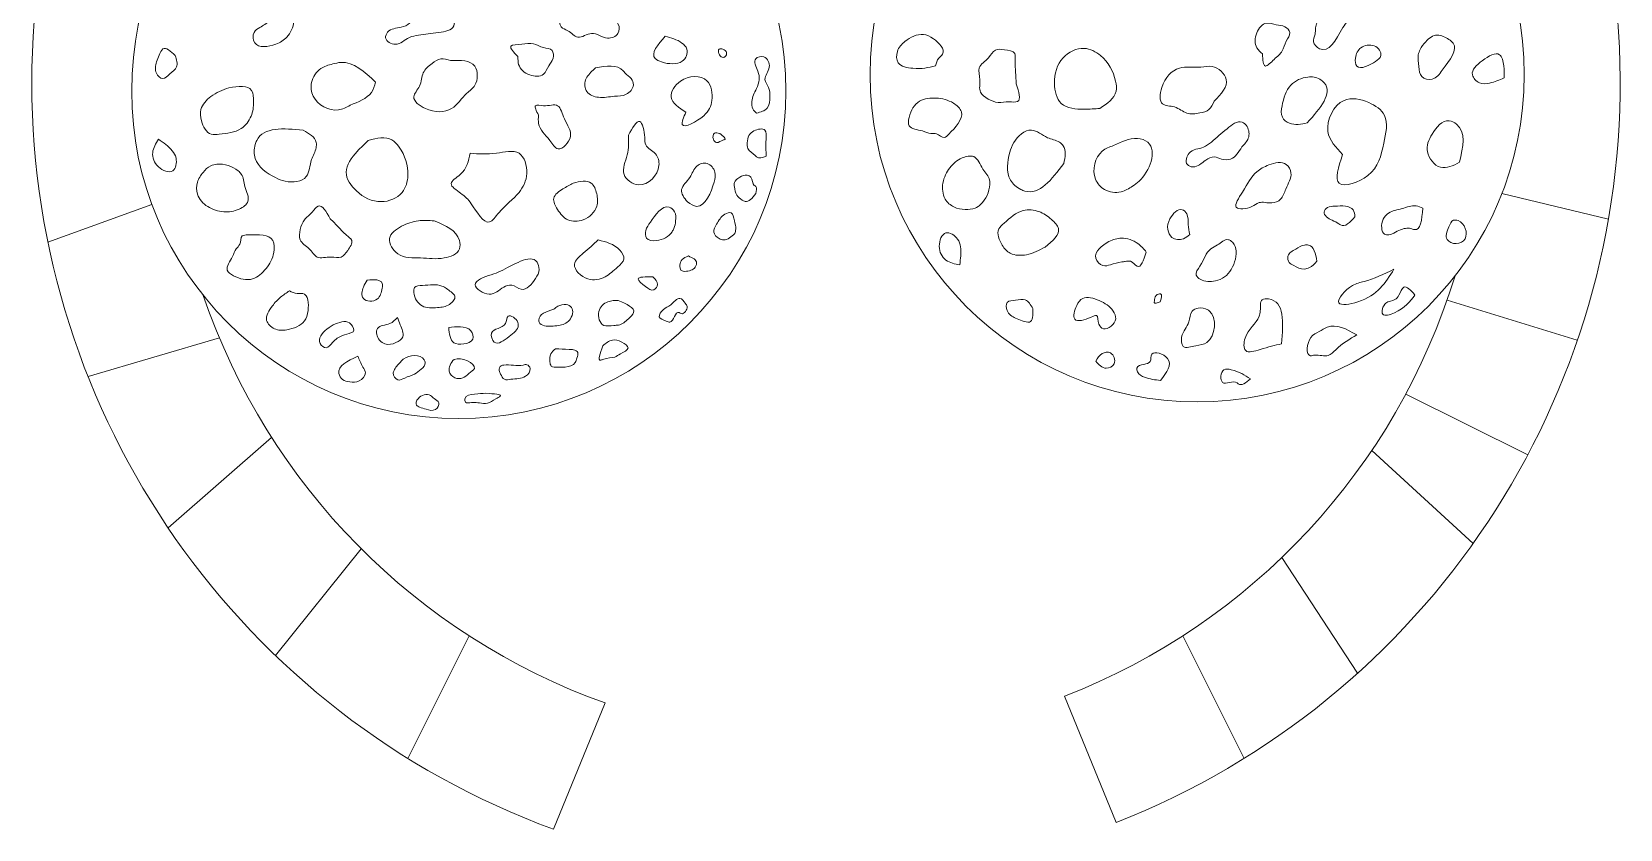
# Model space of a CAD drawing. Header units: metres. Extents: x -438 to -108, y 54494 to 54569.
# Drawn here: x -191.479 to -187.98, y 54551.933 to 54553.688 of the extents above; entities that cross this region are included whole.
import ezdxf

# ---------------------------------------------------------------- set-up
doc = ezdxf.new("R2010")
doc.units = ezdxf.units.M
doc.header["$MEASUREMENT"] = 0
doc.layers.add('text2', color=240, linetype='Continuous', lineweight=9)

msp = doc.modelspace()

# ---------------------------------------------------------------- linework, layer by layer
at = {"layer": 'text2'}
for points in [[(-191.44332, 54553.22499), (-191.21416, 54553.30757)], [(-188.24064, 54553.33151), (-188.00583, 54553.27566)], [(-188.36119, 54553.09726), (-188.07436, 54553.00877)], [(-191.35489, 54552.92905), (-191.06567, 54553.01435)], [(-188.45249, 54552.88993), (-188.18374, 54552.75633)], [(-190.95053, 54552.79502), (-191.17869, 54552.59602)], [(-188.52731, 54552.76594), (-188.30411, 54552.56137)], [(-190.75341, 54552.55008), (-190.94211, 54552.31499)], [(-188.7251, 54552.53073), (-188.55861, 54552.27593)], [(-190.51528, 54552.358), (-190.65044, 54552.08854)], [(-188.94347, 54552.358), (-188.80831, 54552.08854)], [(-189.20368, 54552.22514), (-189.08997, 54551.94748)], [(-190.21574, 54552.21048), (-190.32954, 54551.93261)]]:
    msp.add_lwpolyline(points, dxfattribs=at)
for centre in [(-188.91182, 54553.59372), (-190.53822, 54553.55727)]:
    msp.add_circle(centre, 0.72058, dxfattribs=at)
for radius, start, end in [(1.74951, 291.43712, 71.37549), (1.74951, 110.14854, 249.93731), (1.44951, 291.26418, 342.92733), (1.44951, 198.86471, 250.395)]:
    msp.add_arc((-189.72938, 54553.57596), radius, start, end, dxfattribs=at)
for points in [[(-188.59086, 54553.6973), (-188.57097, 54553.72798), (-188.56653, 54553.75478), (-188.58228, 54553.76808), (-188.60525, 54553.7581), (-188.62138, 54553.725), (-188.64767, 54553.70808), (-188.65216, 54553.68233), (-188.65552, 54553.66548), (-188.64229, 54553.65049), (-188.59086, 54553.6973)], [(-190.90299, 54553.73708), (-190.90152, 54553.71059), (-190.91698, 54553.676), (-190.94128, 54553.66055), (-190.98768, 54553.66349), (-190.98915, 54553.68631), (-190.97663, 54553.69734), (-190.95527, 54553.71133), (-190.94938, 54553.71648), (-190.94128, 54553.72457), (-190.93981, 54553.74297), (-190.90299, 54553.73708)], [(-190.58974, 54553.73696), (-190.56618, 54553.73476), (-190.54924, 54553.71562), (-190.54924, 54553.70091), (-190.58238, 54553.68619), (-190.6273, 54553.6803), (-190.64718, 54553.67515), (-190.67811, 54553.66043), (-190.69947, 54553.67441), (-190.69505, 54553.68692), (-190.66485, 54553.69796), (-190.64718, 54553.70679), (-190.63982, 54553.72225), (-190.62656, 54553.73696), (-190.58974, 54553.73696)], [(-190.24582, 54553.72532), (-190.20974, 54553.71943), (-190.18691, 54553.70471), (-190.18764, 54553.68411), (-190.21047, 54553.6738), (-190.24582, 54553.68411), (-190.27601, 54553.67601), (-190.2981, 54553.68999), (-190.31283, 54553.69882), (-190.31504, 54553.71869), (-190.24582, 54553.72532)], [(-188.76797, 54553.63923), (-188.78005, 54553.65219), (-188.78061, 54553.68551), (-188.75923, 54553.70688), (-188.73769, 54553.70324), (-188.71872, 54553.69896), (-188.70768, 54553.68595), (-188.71564, 54553.66732), (-188.72449, 54553.64552), (-188.74236, 54553.62693), (-188.76147, 54553.61244), (-188.76797, 54553.63923)], [(-190.40785, 54553.6332), (-190.40637, 54553.61554), (-190.38207, 54553.59273), (-190.35188, 54553.5942), (-190.3401, 54553.6126), (-190.33052, 54553.62952), (-190.33273, 54553.64645), (-190.35188, 54553.65307), (-190.37397, 54553.66117), (-190.39975, 54553.66043), (-190.42331, 54553.65602), (-190.40785, 54553.6332)], [(-190.08368, 54553.67799), (-190.04672, 54553.66305), (-190.03571, 54553.6497), (-190.04593, 54553.62298), (-190.06716, 54553.61747), (-190.09154, 54553.6214), (-190.1057, 54553.62926), (-190.08368, 54553.67799)], [(-189.48821, 54553.61304), (-189.5114, 54553.60787), (-189.53803, 54553.60738), (-189.57013, 54553.61955), (-189.57213, 54553.64449), (-189.55541, 54553.66632), (-189.51496, 54553.68203), (-189.4927, 54553.67261), (-189.47249, 54553.63885), (-189.48093, 54553.62956), (-189.48821, 54553.61304)], [(-188.37185, 54553.60341), (-188.39419, 54553.58357), (-188.41719, 54553.58927), (-188.42335, 54553.61113), (-188.42461, 54553.6372), (-188.42062, 54553.64876), (-188.40837, 54553.66584), (-188.38295, 54553.68071), (-188.36972, 54553.67738), (-188.34801, 54553.6631), (-188.37185, 54553.60341)], [(-191.16293, 54553.6354), (-191.15998, 54553.61038), (-191.17471, 54553.59493), (-191.19091, 54553.58463), (-191.20417, 54553.5964), (-191.20417, 54553.62142), (-191.19828, 54553.63614), (-191.19018, 54553.65012), (-191.16293, 54553.6354)], [(-190.72164, 54553.5771), (-190.73074, 54553.55437), (-190.77739, 54553.52594), (-190.80355, 54553.51571), (-190.8593, 54553.54641), (-190.86271, 54553.57597), (-190.84224, 54553.60666), (-190.81607, 54553.6169), (-190.79787, 54553.62031), (-190.72164, 54553.5771)], [(-190.55626, 54553.62433), (-190.50298, 54553.61186), (-190.50298, 54553.56994), (-190.52055, 54553.55238), (-190.55398, 54553.51894), (-190.61182, 54553.51894), (-190.63733, 54553.54445), (-190.62463, 54553.56834), (-190.61637, 54553.59769), (-190.5971, 54553.61832), (-190.57783, 54553.62841), (-190.55626, 54553.62433)], [(-189.95628, 54553.6497), (-189.96493, 54553.6497), (-189.95785, 54553.63162), (-189.95156, 54553.63319), (-189.94842, 54553.64184), (-189.95628, 54553.6497)], [(-189.8826, 54553.50873), (-189.89044, 54553.51812), (-189.89279, 54553.53457), (-189.8826, 54553.56276), (-189.87633, 54553.58234), (-189.87947, 54553.60114), (-189.88417, 54553.62855), (-189.86614, 54553.63246), (-189.85439, 54553.60975), (-189.86379, 54553.58313), (-189.85596, 54553.56511), (-189.85282, 54553.54553), (-189.85909, 54553.51969), (-189.8826, 54553.50873)], [(-189.31045, 54553.57306), (-189.31169, 54553.59867), (-189.31291, 54553.62379), (-189.31369, 54553.63986), (-189.33622, 54553.64832), (-189.35632, 54553.64735), (-189.37162, 54553.63049), (-189.3917, 54553.60837), (-189.39043, 54553.58224), (-189.38912, 54553.55513), (-189.37228, 54553.53984), (-189.35028, 54553.53235), (-189.32617, 54553.53352), (-189.30759, 54553.53442), (-189.31045, 54553.57306)], [(-189.12623, 54553.51898), (-189.16066, 54553.51731), (-189.21101, 54553.53009), (-189.22598, 54553.57429), (-189.20702, 54553.63058), (-189.16068, 54553.65129), (-189.12461, 54553.6354), (-189.09142, 54553.57925), (-189.09034, 54553.55684), (-189.12623, 54553.51898)], [(-188.23579, 54553.58619), (-188.2365, 54553.61286), (-188.24564, 54553.63741), (-188.28364, 54553.6242), (-188.30544, 54553.59302), (-188.28982, 54553.57559), (-188.26763, 54553.57497), (-188.23579, 54553.58619)], [(-190.23698, 54553.60831), (-190.25613, 54553.58771), (-190.25908, 54553.58182), (-190.25613, 54553.55606), (-190.23036, 54553.54355), (-190.19501, 54553.54576), (-190.16923, 54553.55017), (-190.15377, 54553.57078), (-190.15819, 54553.58476), (-190.17218, 54553.59727), (-190.17586, 54553.60169), (-190.23698, 54553.60831)], [(-190.03805, 54553.51095), (-190.07029, 54553.54396), (-190.04985, 54553.57932), (-189.99165, 54553.58011), (-189.98064, 54553.53688), (-189.99873, 54553.50309), (-190.04591, 54553.48344), (-190.03805, 54553.51095)], [(-188.87428, 54553.53529), (-188.8477, 54553.58312), (-188.87874, 54553.6113), (-188.90356, 54553.61009), (-188.95079, 54553.6078), (-188.98966, 54553.56498), (-188.98791, 54553.52894), (-188.96169, 54553.52229), (-188.9344, 54553.50868), (-188.90617, 54553.50909), (-188.88575, 54553.51658), (-188.87428, 54553.53529)], [(-188.66934, 54553.48709), (-188.70841, 54553.48675), (-188.72417, 54553.50005), (-188.72482, 54553.52452), (-188.70514, 54553.5703), (-188.66796, 54553.58827), (-188.64166, 54553.5833), (-188.6319, 54553.57543), (-188.66934, 54553.48709)], [(-191.04474, 54553.5646), (-191.08456, 54553.54527), (-191.10618, 54553.51685), (-191.10504, 54553.49184), (-191.08342, 54553.46228), (-191.06636, 54553.46228), (-191.01744, 54553.47478), (-190.99582, 54553.50207), (-190.99013, 54553.5339), (-190.99468, 54553.55891), (-191.04474, 54553.5646)], [(-190.36252, 54553.50446), (-190.36252, 54553.48598), (-190.33762, 54553.4483), (-190.31949, 54553.43017), (-190.29246, 54553.4572), (-190.30561, 54553.49593), (-190.32055, 54553.52508), (-190.35185, 54553.52508), (-190.36892, 54553.52508), (-190.36252, 54553.50446)], [(-188.59134, 54553.41749), (-188.59887, 54553.35423), (-188.53569, 54553.37123), (-188.50072, 54553.4425), (-188.49921, 54553.5038), (-188.53397, 54553.53215), (-188.58817, 54553.53674), (-188.62383, 54553.46822), (-188.59134, 54553.41749)], [(-190.16479, 54553.45993), (-190.16714, 54553.41686), (-190.1742, 54553.37379), (-190.14206, 54553.35107), (-190.09739, 54553.39336), (-190.10523, 54553.41921), (-190.12639, 54553.43879), (-190.12874, 54553.45523), (-190.13971, 54553.49047), (-190.16479, 54553.45993)], [(-188.81337, 54553.4348), (-188.79917, 54553.45373), (-188.80195, 54553.47914), (-188.81285, 54553.48903), (-188.84602, 54553.47438), (-188.88057, 54553.44507), (-188.89775, 54553.43381), (-188.92943, 54553.4208), (-188.93343, 54553.39559), (-188.9212, 54553.39045), (-188.89273, 54553.40539), (-188.87432, 54553.41254), (-188.85792, 54553.40761), (-188.83812, 54553.40754), (-188.81337, 54553.4348)], [(-188.33369, 54553.40071), (-188.37602, 54553.38964), (-188.40469, 54553.4239), (-188.3943, 54553.4626), (-188.3568, 54553.4918), (-188.34061, 54553.48467), (-188.33369, 54553.40071)], [(-191.1999, 54553.4516), (-191.21251, 54553.42204), (-191.1999, 54553.39054), (-191.16838, 54553.38182), (-191.1611, 54553.40992), (-191.16935, 54553.42592), (-191.1999, 54553.4516)], [(-190.88092, 54553.47137), (-190.85247, 54553.44409), (-190.85247, 54553.43272), (-190.86271, 54553.40657), (-190.87409, 54553.36905), (-190.92074, 54553.35882), (-190.94235, 54553.36678), (-190.98672, 54553.40885), (-190.98672, 54553.43954), (-190.98331, 54553.44864), (-190.88092, 54553.47137)], [(-190.73767, 54553.44872), (-190.76203, 54553.42435), (-190.78642, 54553.37847), (-190.76374, 54553.33769), (-190.70932, 54553.31389), (-190.66284, 54553.33429), (-190.65037, 54553.37167), (-190.66964, 54553.43399), (-190.68551, 54553.44986), (-190.73767, 54553.44872)], [(-189.96334, 54553.4638), (-189.97514, 54553.46458), (-189.9775, 54553.45122), (-189.97042, 54553.44415), (-189.95548, 54553.44965), (-189.95233, 54553.45044), (-189.96334, 54553.4638)], [(-189.86144, 54553.41397), (-189.86144, 54553.42101), (-189.86144, 54553.45234), (-189.86379, 54553.47114), (-189.88809, 54553.46957), (-189.89906, 54553.45939), (-189.90298, 54553.44373), (-189.90141, 54553.43119), (-189.88574, 54553.41553), (-189.8826, 54553.4124), (-189.86144, 54553.41397)], [(-189.20573, 54553.39767), (-189.20682, 54553.43707), (-189.21524, 54553.44471), (-189.24148, 54553.4547), (-189.27691, 54553.47149), (-189.31583, 54553.44383), (-189.32447, 54553.42247), (-189.32314, 54553.36135), (-189.30041, 54553.34072), (-189.29138, 54553.33713), (-189.20573, 54553.39767)], [(-190.51318, 54553.42039), (-190.45536, 54553.42039), (-190.40548, 54553.42039), (-190.38847, 54553.37621), (-190.40548, 54553.33429), (-190.45024, 54553.28952), (-190.47064, 54553.26912), (-190.5109, 54553.30938), (-190.53414, 54553.33261), (-190.5551, 54553.35357), (-190.5353, 54553.37338), (-190.51318, 54553.42039)], [(-190.28634, 54553.35493), (-190.24651, 54553.35493), (-190.23441, 54553.33147), (-190.23441, 54553.30375), (-190.26428, 54553.27388), (-190.29773, 54553.27388), (-190.32084, 54553.29699), (-190.32903, 54553.32152), (-190.30876, 54553.34178), (-190.28634, 54553.35493)], [(-189.88417, 54553.33153), (-189.88417, 54553.3472), (-189.8873, 54553.34955), (-189.89514, 54553.36756), (-189.90298, 54553.37226), (-189.91943, 54553.36756), (-189.93119, 54553.35581), (-189.93119, 54553.34641), (-189.9257, 54553.3284), (-189.91395, 54553.31744), (-189.90768, 54553.3143), (-189.88417, 54553.33153)], [(-190.82142, 54553.27596), (-190.80329, 54553.25782), (-190.78551, 54553.24004), (-190.77413, 54553.22867), (-190.78301, 54553.20629), (-190.79723, 54553.19207), (-190.82, 54553.19207), (-190.84988, 54553.19207), (-190.86837, 54553.21056), (-190.88757, 54553.22976), (-190.88757, 54553.2525), (-190.87833, 54553.27382), (-190.86127, 54553.29089), (-190.84811, 54553.30405), (-190.82142, 54553.27596)], [(-188.56415, 54553.28055), (-188.56823, 54553.29564), (-188.60817, 54553.30413), (-188.62478, 54553.30071), (-188.63215, 54553.29102), (-188.61449, 54553.27287), (-188.59957, 54553.26502), (-188.5961, 54553.26258), (-188.56415, 54553.28055)], [(-188.41487, 54553.29976), (-188.42952, 54553.3048), (-188.46056, 54553.29861), (-188.48999, 54553.28888), (-188.50534, 54553.25607), (-188.4989, 54553.24198), (-188.4785, 54553.24477), (-188.46372, 54553.25198), (-188.4527, 54553.25504), (-188.44117, 54553.25488), (-188.43384, 54553.25236), (-188.41487, 54553.29976)], [(-190.59236, 54553.27169), (-190.62722, 54553.27169), (-190.66421, 54553.25961), (-190.69088, 54553.23294), (-190.67275, 54553.19918), (-190.62224, 54553.18994), (-190.57031, 54553.18994), (-190.53687, 54553.20985), (-190.53687, 54553.22833), (-190.59236, 54553.27169)], [(-189.93041, 54553.24382), (-189.92805, 54553.25322), (-189.93119, 54553.27201), (-189.93824, 54553.28924), (-189.95235, 54553.28611), (-189.97037, 54553.26418), (-189.97664, 54553.24695), (-189.96489, 54553.23286), (-189.9547, 54553.22972), (-189.93041, 54553.24382)], [(-189.24679, 54553.21371), (-189.28787, 54553.19721), (-189.32344, 54553.20031), (-189.3412, 54553.21796), (-189.34856, 54553.25383), (-189.33709, 54553.26647), (-189.29495, 54553.29429), (-189.26022, 54553.29196), (-189.23282, 54553.27478), (-189.21736, 54553.2546), (-189.24679, 54553.21371)], [(-188.92794, 54553.24125), (-188.93162, 54553.26348), (-188.93485, 54553.2873), (-188.94466, 54553.2962), (-188.97183, 54553.27611), (-188.97643, 54553.25244), (-188.96726, 54553.23517), (-188.9421, 54553.23222), (-188.92794, 54553.24125)], [(-191.00265, 54553.24059), (-191.01516, 54553.23831), (-191.02085, 54553.22012), (-191.02882, 54553.20989), (-191.03678, 54553.19284), (-191.04816, 54553.16328), (-191.0345, 54553.15077), (-190.99241, 54553.14395), (-190.96283, 54553.16669), (-190.94576, 54553.20193), (-190.94804, 54553.22808), (-191.00265, 54553.24059)], [(-189.43474, 54553.17475), (-189.46511, 54553.18528), (-189.47996, 54553.21579), (-189.46523, 54553.245), (-189.43953, 54553.23149), (-189.43323, 54553.21464), (-189.43474, 54553.17475)], [(-190.23123, 54553.22954), (-190.26413, 54553.20049), (-190.28325, 54553.17603), (-190.25418, 54553.14392), (-190.21593, 54553.14851), (-190.1884, 54553.16991), (-190.17463, 54553.18749), (-190.18381, 54553.20737), (-190.23123, 54553.22954)], [(-189.0238, 54553.20276), (-189.04243, 54553.22165), (-189.07844, 54553.23345), (-189.10621, 54553.22584), (-189.13521, 54553.1895), (-189.11931, 54553.17308), (-189.10272, 54553.17493), (-189.07801, 54553.18135), (-189.07024, 54553.18225), (-189.0588, 54553.18281), (-189.04419, 54553.17154), (-189.0238, 54553.20276)], [(-188.64783, 54553.18286), (-188.6643, 54553.16863), (-188.6757, 54553.16546), (-188.6992, 54553.17327), (-188.70884, 54553.17988), (-188.71175, 54553.19391), (-188.69461, 54553.20966), (-188.67527, 54553.21844), (-188.66669, 54553.21848), (-188.64783, 54553.18286)], [(-190.03232, 54553.1943), (-190.04643, 54553.18646), (-190.05113, 54553.17393), (-190.04878, 54553.16297), (-190.03702, 54553.16062), (-190.01586, 54553.17237), (-190.0143, 54553.17863), (-190.03232, 54553.1943)], [(-190.74017, 54553.14117), (-190.74847, 54553.12577), (-190.74847, 54553.10088), (-190.73424, 54553.09496), (-190.71764, 54553.0997), (-190.70697, 54553.1234), (-190.70697, 54553.13406), (-190.74017, 54553.14117)], [(-190.11069, 54553.14809), (-190.1005, 54553.13164), (-190.10834, 54553.1199), (-190.12715, 54553.12694), (-190.14282, 54553.14339), (-190.11069, 54553.14809)], [(-188.47842, 54553.16502), (-188.55775, 54553.09328), (-188.59942, 54553.09125), (-188.56992, 54553.12923), (-188.54424, 54553.13794), (-188.47842, 54553.16502)], [(-190.91128, 54553.11745), (-190.93069, 54553.10376), (-190.94896, 54553.08437), (-190.96151, 54553.05243), (-190.94439, 54553.03417), (-190.91699, 54553.03189), (-190.87817, 54553.05129), (-190.87018, 54553.0741), (-190.8816, 54553.11175), (-190.89416, 54553.11175), (-190.91128, 54553.11745)], [(-190.18687, 54553.09653), (-190.20981, 54553.09347), (-190.2297, 54553.07207), (-190.21899, 54553.04149), (-190.19681, 54553.04149), (-190.1861, 54553.04225), (-190.16468, 54553.05601), (-190.15321, 54553.06977), (-190.18687, 54553.09653)], [(-189.27379, 54553.07861), (-189.29034, 54553.0976), (-189.31168, 54553.09708), (-189.3302, 54553.09201), (-189.33039, 54553.07428), (-189.31186, 54553.05746), (-189.297, 54553.05194), (-189.2812, 54553.04854), (-189.27379, 54553.07861)], [(-188.9931, 54553.09369), (-188.99232, 54553.11109), (-189.00233, 54553.10736), (-189.00589, 54553.09469), (-189.00621, 54553.09189), (-188.9931, 54553.09369)], [(-188.72601, 54553.001), (-188.77296, 54552.98862), (-188.8049, 54552.98598), (-188.80621, 54553.01329), (-188.77539, 54553.06163), (-188.77273, 54553.07365), (-188.7685, 54553.09799), (-188.75453, 54553.09975), (-188.72601, 54553.001)], [(-188.43196, 54553.10835), (-188.47691, 54553.06941), (-188.50306, 54553.06634), (-188.4963, 54553.09044), (-188.47614, 54553.09827), (-188.46724, 54553.10807), (-188.45657, 54553.12588), (-188.43196, 54553.10835)], [(-190.32915, 54553.07742), (-190.31997, 54553.08353), (-190.30161, 54553.08735), (-190.29013, 54553.08124), (-190.29472, 54553.05296), (-190.31844, 54553.04149), (-190.3345, 54553.03996), (-190.3498, 54553.04073), (-190.36128, 54553.04837), (-190.36204, 54553.05296), (-190.32915, 54553.07742)], [(-190.81016, 54553.04518), (-190.82883, 54553.03352), (-190.84377, 54553.00179), (-190.83023, 54552.99246), (-190.81623, 54553.00412), (-190.79475, 54553.01905), (-190.77467, 54553.02559), (-190.77094, 54553.02745), (-190.77514, 54553.04378), (-190.81016, 54553.04518)], [(-190.67336, 54553.05918), (-190.66729, 54553.04285), (-190.66169, 54553.01672), (-190.67663, 54553.00366), (-190.70091, 54553.00086), (-190.71912, 54553.02185), (-190.71725, 54553.03445), (-190.69017, 54553.04565), (-190.67336, 54553.05918)], [(-190.56036, 54553.0371), (-190.53469, 54553.0385), (-190.51181, 54553.02963), (-190.50761, 54553.01144), (-190.52722, 54553.00071), (-190.54916, 54553.00351), (-190.56036, 54553.0371)], [(-188.56009, 54553.02094), (-188.60642, 54552.98806), (-188.62308, 54552.975), (-188.65303, 54552.97606), (-188.66234, 54552.97488), (-188.66142, 54553.01503), (-188.64326, 54553.02781), (-188.62525, 54553.03771), (-188.56009, 54553.02094)], [(-190.32532, 54552.99027), (-190.33527, 54552.97881), (-190.33756, 54552.96123), (-190.3345, 54552.95205), (-190.32073, 54552.94976), (-190.3039, 54552.94976), (-190.28172, 54552.9597), (-190.2779, 54552.96963), (-190.27637, 54552.98186), (-190.28555, 54552.98798), (-190.29549, 54552.98874), (-190.32532, 54552.99027)], [(-190.22129, 54552.99639), (-190.19987, 54553.00938), (-190.17922, 54553.0048), (-190.16545, 54552.9918), (-190.18228, 54552.97881), (-190.19451, 54552.97193), (-190.21899, 54552.96734), (-190.22511, 54552.96505), (-190.22129, 54552.99639)], [(-190.76066, 54552.97365), (-190.74945, 54552.94985), (-190.74385, 54552.93679), (-190.75739, 54552.91953), (-190.7784, 54552.91719), (-190.79427, 54552.92279), (-190.80221, 54552.93539), (-190.76066, 54552.97365)], [(-189.13533, 54552.96282), (-189.1121, 54552.94726), (-189.0948, 54552.95718), (-189.10284, 54552.98109), (-189.1209, 54552.97948), (-189.13533, 54552.96282)], [(-188.9925, 54552.92041), (-189.02765, 54552.9274), (-189.0431, 54552.93934), (-189.04459, 54552.94761), (-189.02901, 54552.95563), (-189.01554, 54552.96209), (-189.01158, 54552.97788), (-188.97742, 54552.96903), (-188.9925, 54552.92041)], [(-188.79436, 54552.92417), (-188.81363, 54552.93548), (-188.83674, 54552.94408), (-188.85293, 54552.94365), (-188.85593, 54552.91612), (-188.82382, 54552.91517), (-188.82156, 54552.91312), (-188.79436, 54552.92417)], [(-190.47838, 54552.89232), (-190.50362, 54552.89002), (-190.52504, 54552.88009), (-190.52351, 54552.87244), (-190.5105, 54552.87168), (-190.49979, 54552.87168), (-190.49291, 54552.87091), (-190.47531, 54552.87015), (-190.45696, 54552.88009), (-190.44701, 54552.88544), (-190.47838, 54552.89232)]]:
    msp.add_spline(points, degree=3, dxfattribs=at)
for points, start_tangent, end_tangent in [([(-188.51885, 54553.62257), (-188.50722, 54553.63538), (-188.51003, 54553.64749), (-188.53726, 54553.6584), (-188.55091, 54553.65273), (-188.56316, 54553.62987), (-188.56009, 54553.61221), (-188.51885, 54553.62257)], (1.0002559, 0.6622644), (1.0002559, 0.6622644)), ([(-189.45844, 54553.46263), (-189.46853, 54553.45489), (-189.48582, 54553.46291), (-189.49875, 54553.46389), (-189.51673, 54553.46945), (-189.54627, 54553.48089), (-189.54635, 54553.4994), (-189.52311, 54553.53516), (-189.4864, 54553.54178), (-189.44883, 54553.53073), (-189.431, 54553.51148), (-189.45844, 54553.46263)], (-0.7971305, -0.8687596), (-0.7971305, -0.8687596)), ([(-189.02039, 54553.44456), (-189.04335, 54553.4531), (-189.09574, 54553.43766), (-189.1209, 54553.42516), (-189.13564, 54553.36325), (-189.11604, 54553.34086), (-189.07955, 54553.3354), (-189.05439, 54553.3479), (-189.03963, 54553.35908), (-189.02039, 54553.44456)], (-0.7099624, 0.6195377), (-0.7099624, 0.6195377)), ([(-189.36857, 54553.35188), (-189.36904, 54553.36152), (-189.38389, 54553.38576), (-189.40372, 54553.41297), (-189.42934, 54553.41011), (-189.45649, 54553.38865), (-189.47177, 54553.3549), (-189.46686, 54553.31971), (-189.4475, 54553.30214), (-189.42309, 54553.29689), (-189.40068, 54553.29959), (-189.38898, 54553.30741), (-189.36857, 54553.35188)], (0.0660344, 1.0247009), (0.0660344, 1.0247009)), ([(-191.02426, 54553.38156), (-191.01744, 54553.37474), (-191.00947, 54553.34745), (-191.00265, 54553.31448), (-191.02199, 54553.29743), (-191.05612, 54553.29175), (-191.09139, 54553.30312), (-191.11414, 54553.3304), (-191.11414, 54553.35655), (-191.10163, 54553.37815), (-191.08456, 54553.39293), (-191.07091, 54553.39634), (-191.02426, 54553.38156)], (0.803174, -0.6397531), (0.803174, -0.6397531)), ([(-189.97592, 54553.35692), (-189.97435, 54553.37893), (-189.99087, 54553.39779), (-190.01367, 54553.39229), (-190.0294, 54553.36714), (-190.04749, 54553.34042), (-190.03412, 54553.3137), (-190.01446, 54553.30348), (-189.97592, 54553.35692)], (0.2861702, 1.0703463), (0.2861702, 1.0703463)), ([(-188.70518, 54553.37721), (-188.71544, 54553.39547), (-188.75397, 54553.39463), (-188.78035, 54553.37979), (-188.81207, 54553.33499), (-188.82557, 54553.30149), (-188.79126, 54553.30317), (-188.77552, 54553.31175), (-188.74734, 54553.31105), (-188.72793, 54553.31929), (-188.71651, 54553.34174), (-188.70518, 54553.37721)], (-0.1301438, 0.9904855), (-0.1301438, 0.9904855)), ([(-190.1162, 54553.26884), (-190.12639, 54553.25005), (-190.12482, 54553.2336), (-190.10288, 54553.22812), (-190.0684, 54553.2477), (-190.06448, 54553.25475), (-190.06056, 54553.27198), (-190.06291, 54553.29155), (-190.07467, 54553.30174), (-190.1162, 54553.26884)], (-0.6342996, -0.8905748), (-0.6342996, -0.8905748)), ([(-188.32156, 54553.23226), (-188.34158, 54553.22156), (-188.36109, 54553.23033), (-188.35741, 54553.25861), (-188.34729, 54553.27279), (-188.33681, 54553.27222), (-188.32156, 54553.23226)], (-0.4931517, -0.8779716), (-0.4931517, -0.8779716)), ([(-190.44625, 54553.16077), (-190.4669, 54553.15313), (-190.50209, 54553.13096), (-190.47149, 54553.11032), (-190.43936, 54553.12561), (-190.42177, 54553.1302), (-190.40111, 54553.12102), (-190.36899, 54553.14472), (-190.36134, 54553.1646), (-190.36593, 54553.18065), (-190.44625, 54553.16077)], (-0.9464566, -0.4275383), (-0.9464566, -0.4275383)), ([(-188.85131, 54553.14811), (-188.87157, 54553.13974), (-188.90496, 54553.14327), (-188.91387, 54553.15206), (-188.9056, 54553.17203), (-188.8816, 54553.21011), (-188.86688, 54553.21858), (-188.84307, 54553.23007), (-188.83665, 54553.22706), (-188.85131, 54553.14811)], (-0.8506949, -0.6236885), (-0.8506949, -0.6236885)), ([(-190.57533, 54553.12814), (-190.55517, 54553.1151), (-190.54687, 54553.10562), (-190.55873, 54553.08785), (-190.58482, 54553.08074), (-190.61921, 54553.08429), (-190.637, 54553.11392), (-190.63581, 54553.12458), (-190.61803, 54553.12932), (-190.57533, 54553.12814)], (0.858625, -0.3257102), (0.858625, -0.3257102)), ([(-190.0527, 54553.06977), (-190.048, 54553.06742), (-190.03546, 54553.08309), (-190.03938, 54553.09014), (-190.05113, 54553.1011), (-190.07151, 54553.087), (-190.08796, 54553.07604), (-190.09659, 54553.06038), (-190.0817, 54553.05098), (-190.07307, 54553.04863), (-190.0527, 54553.06977)], (0.8318377, -0.3008381), (0.8318377, -0.3008381)), ([(-189.09127, 54553.05615), (-189.09678, 54553.07308), (-189.12759, 54553.09607), (-189.16379, 54553.10108), (-189.1771, 54553.08531), (-189.18139, 54553.0554), (-189.14564, 54553.05975), (-189.13332, 54553.06348), (-189.12821, 54553.04392), (-189.11835, 54553.03398), (-189.09127, 54553.05615)], (0.1190333, 1.029465), (0.1190333, 1.029465)), ([(-190.408, 54553.04826), (-190.40723, 54553.04214), (-190.42712, 54553.01692), (-190.46002, 54553.00469), (-190.46614, 54553.02456), (-190.43554, 54553.04597), (-190.42942, 54553.06202), (-190.408, 54553.04826)], (0.364388, -1.0152997), (0.364388, -1.0152997)), ([(-188.89024, 54553.00412), (-188.91492, 54552.99675), (-188.94242, 54552.99541), (-188.94595, 54553.01591), (-188.93014, 54553.04933), (-188.92292, 54553.07253), (-188.90948, 54553.07972), (-188.88824, 54553.07568), (-188.88525, 54553.07365), (-188.89024, 54553.00412)], (-0.7754343, -0.5419568), (-0.7754343, -0.5419568)), ([(-190.65934, 54552.96805), (-190.66495, 54552.96292), (-190.67989, 54552.94425), (-190.68269, 54552.93726), (-190.67241, 54552.92139), (-190.65747, 54552.92559), (-190.63553, 54552.93446), (-190.62106, 54552.94519), (-190.61219, 54552.95918), (-190.61452, 54552.96572), (-190.65934, 54552.96805)], (-0.8276129, -0.6120944), (-0.8276129, -0.6120944)), ([(-190.54818, 54552.96616), (-190.55721, 54552.95382), (-190.55959, 54552.94053), (-190.54676, 54552.92629), (-190.52966, 54552.92581), (-190.51588, 54552.93578), (-190.50401, 54552.9467), (-190.54818, 54552.96616)], (-0.8855993, -0.4864664), (-0.8855993, -0.4864664)), ([(-190.39652, 54552.95424), (-190.38811, 54552.955), (-190.38122, 54552.94659), (-190.39117, 54552.92977), (-190.4233, 54552.92289), (-190.43783, 54552.92289), (-190.44625, 54552.93436), (-190.44931, 54552.94201), (-190.44472, 54552.95271), (-190.43936, 54552.95424), (-190.39652, 54552.95424)], (1.0250471, 0.2159609), (1.0250471, 0.2159609)), ([(-190.60044, 54552.88689), (-190.59284, 54552.88072), (-190.58239, 54552.87122), (-190.58951, 54552.85651), (-190.61041, 54552.85698), (-190.62466, 54552.86173), (-190.63131, 54552.866), (-190.62799, 54552.88024), (-190.60044, 54552.88689)], (0.8311675, -0.4886722), (0.8311675, -0.4886722))]:
    msp.add_spline(points, degree=3, dxfattribs=dict(at, start_tangent=start_tangent, end_tangent=end_tangent))

doc.saveas('drawing.dxf')
